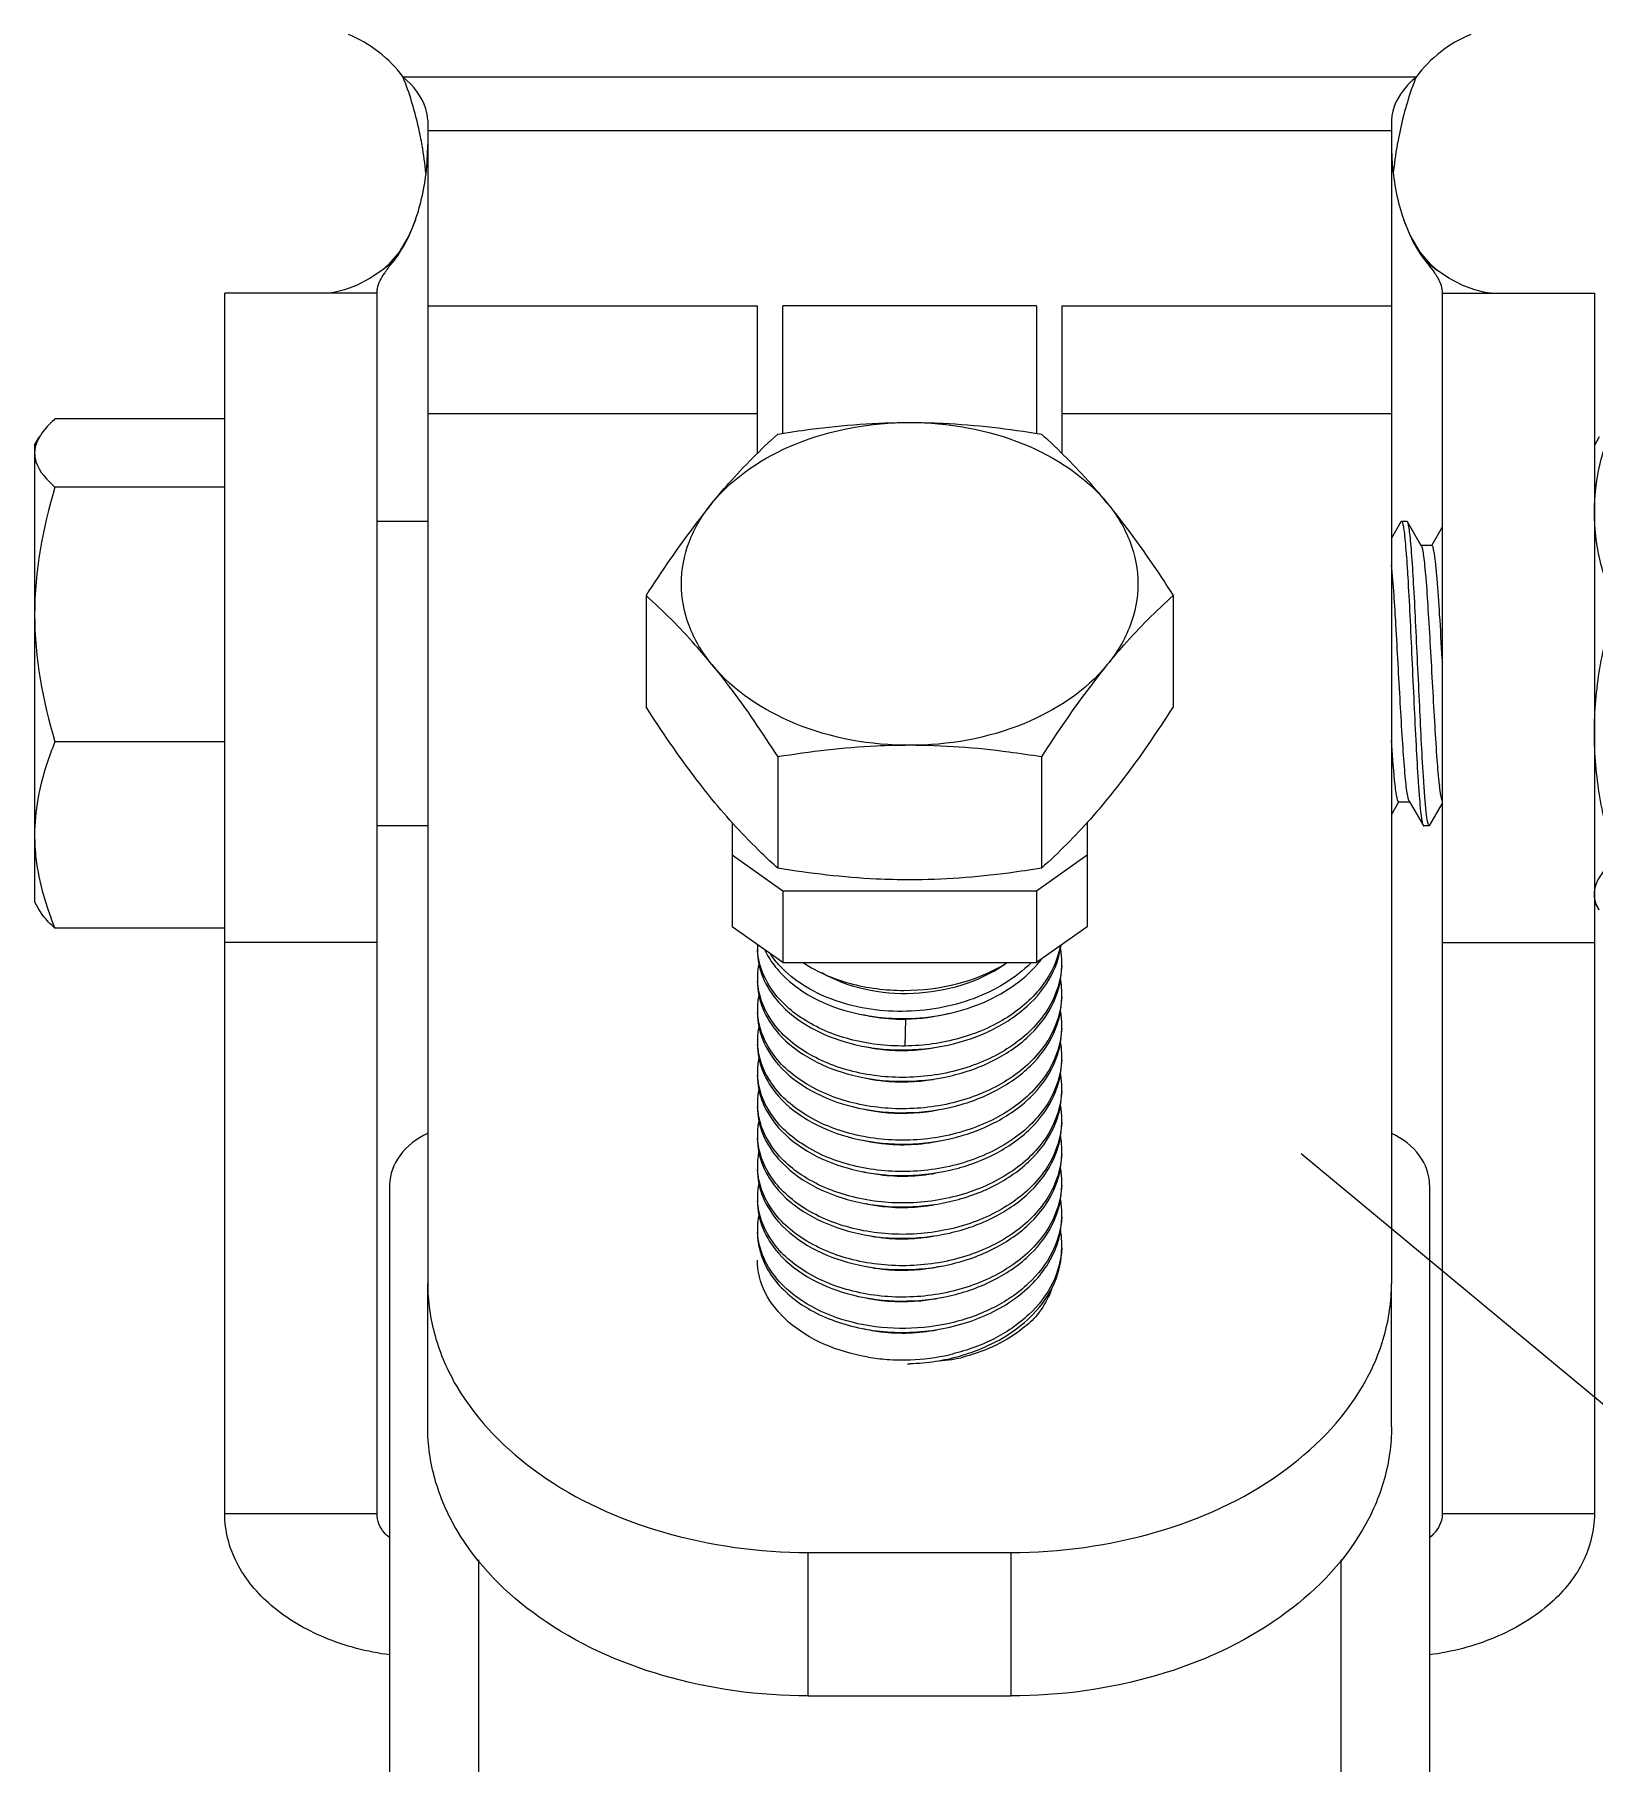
# Model space of a CAD drawing. Extents: x 1247970 to 1725648, y 860327 to 1277876.
# Drawn here: x 1334902.6 to 1335215.7, y 1196159.6 to 1196506.5 of the extents above; entities that cross this region are included whole.
import ezdxf

# ---------------------------------------------------------------- set-up
doc = ezdxf.new("R2010")
doc.units = 0
doc.header["$LTSCALE"] = 1000
doc.header["$MEASUREMENT"] = 0
doc.layers.get('0').update_dxf_attribs({"color": 254})
doc.layers.add('PUB_DIM', color=254, linetype='Continuous')
doc.layers.add('TK', color=4, linetype='Continuous')
doc.styles.get("Standard").update_dxf_attribs({"font": 'gbenor.shx', "bigfont": 'gbcbig.shx'})
doc.dimstyles.get("Standard").update_dxf_attribs({"dimtxt": 0.18, "dimasz": 0.18, "dimexe": 0.18, "dimexo": 0.0625, "dimgap": 0.09, "dimtad": 0, "dimtih": 1, "dimtoh": 1, "dimdec": 4, "dimzin": 0, "dimdsep": 46, "dimtxsty": 'Standard', "dimcen": 0.09, "dimadec": 0, "dimazin": 0, "dimtfac": 1, "dimtdec": 4, "dimtofl": 0, "dimtmove": 0, "dimatfit": 3, "dimfxl": 0, "dimtolj": 1, "dimtzin": 0, "dimarcsym": 0})

# ---------------------------------------------------------------- blocks, each defined once
blk = doc.blocks.new('A$C63786A89')
at = {"linetype": 'Continuous'}
for p, q in [((2162.88, 3854.26), (1959.59, 3854.26)), ((1964.52, 3845.61), (1964.52, 3612.19)), ((2157.95, 3845.61), (2157.95, 3612.19)), ((2157.95, 3843.46), (1964.52, 3843.46)), ((1957.58, 3817.22), (1955.29, 3815.47)), ((2164.88, 3817.22), (2167.18, 3815.47)), ((1923.79, 3565.91), (1923.79, 3810.93)), ((1954.34, 3810.93), (1923.79, 3810.93)), ((1954.34, 3565.91), (1954.34, 3810.93)), ((2168.13, 3810.93), (2168.13, 3565.91)), ((2168.13, 3810.93), (2198.67, 3810.93)), ((2198.67, 3810.93), (2198.67, 3565.91)), ((1964.52, 3808.38), (2030.69, 3808.38)), ((2030.69, 3778.77), (2030.69, 3808.39)), ((2035.78, 3782.78), (2035.78, 3808.37)), ((2086.68, 3808.37), (2035.78, 3808.37)), ((2086.68, 3808.37), (2086.68, 3782.77)), ((2091.77, 3808.38), (2091.77, 3778.77)), ((2091.77, 3808.38), (2157.95, 3808.38)), ((1923.79, 3785.67), (1889.71, 3785.67)), ((1964.52, 3786.76), (2030.69, 3786.76)), ((2091.77, 3786.76), (2157.95, 3786.76)), ((1885.62, 3780.38), (1886.57, 3782.04)), ((2199.65, 3782.06), (2198.67, 3780.37)), ((1885.62, 3780.38), (1885.62, 3688.76)), ((1923.79, 3771.98), (1889.71, 3771.98)), ((1964.52, 3765.11), (1954.34, 3765.11)), ((2159.84, 3765.01), (2157.95, 3761.76)), ((2159.84, 3765.01), (2159.95, 3765.11)), ((2161.06, 3765.11), (2159.95, 3765.11)), ((2161.18, 3765.01), (2161.06, 3765.11)), ((2163.99, 3760.16), (2161.18, 3765.01)), ((2168.13, 3763.95), (2166.02, 3760.31)), ((2166.07, 3760.28), (2163.92, 3760.28)), ((2008.33, 3750.23), (2008.33, 3727.91)), ((2114.13, 3750.23), (2114.13, 3727.91)), ((1923.79, 3720.88), (1889.71, 3720.88)), ((2034.78, 3717.84), (2034.78, 3695.51)), ((2087.68, 3717.84), (2087.68, 3695.51)), ((2161.48, 3708.98), (2164.29, 3704.13)), ((2157.95, 3706.24), (2159.45, 3708.84)), ((2159.4, 3708.86), (2161.55, 3708.86)), ((2165.63, 3704.13), (2168.13, 3708.44)), ((1964.52, 3704.03), (1954.34, 3704.03)), ((2025.6, 3704.68), (2025.6, 3683.77)), ((2096.87, 3704.68), (2096.87, 3683.77)), ((2165.52, 3704.03), (2164.41, 3704.03)), ((2165.63, 3704.13), (2165.52, 3704.03)), ((2025.6, 3698.17), (2035.78, 3690.97)), ((2086.68, 3690.97), (2096.87, 3698.17)), ((1885.62, 3688.76), (1886.57, 3687.1)), ((2035.78, 3690.97), (2035.78, 3676.58)), ((2035.78, 3690.97), (2086.68, 3690.97)), ((2086.68, 3690.97), (2086.68, 3676.58)), ((2199.65, 3687.08), (2198.67, 3688.77)), ((1923.79, 3683.47), (1889.71, 3683.47)), ((2035.78, 3676.58), (2025.6, 3683.77)), ((2096.87, 3683.77), (2086.68, 3676.58)), ((1954.34, 3680.58), (1923.79, 3680.58)), ((2168.13, 3680.58), (2198.67, 3680.58)), ((2035.78, 3676.58), (2086.68, 3676.58)), ((2060.33, 3659.83), (2060.47, 3665.22)), ((2060.47, 3665.22), (2060.47, 3665.34)), ((1956.88, 3631.99), (1956.88, 2031.99)), ((2165.58, 3631.99), (2165.58, 2031.99)), ((1964.52, 3583.4), (1964.52, 3612.19)), ((2157.95, 3583.4), (2157.95, 3612.19)), ((2085.97, 3605.95), (2086.01, 3606)), ((1954.34, 3565.91), (1923.79, 3565.91)), ((2198.67, 3565.91), (2168.13, 3565.91)), ((1974.7, 3556.74), (1974.7, 2209.05)), ((2040.87, 3529.4), (2040.87, 3558.2)), ((2040.87, 3558.2), (2081.59, 3558.2)), ((2081.59, 3529.4), (2081.59, 3558.2)), ((2147.77, 3556.74), (2147.77, 2209.05)), ((2040.87, 3529.4), (2081.59, 3529.4))]:
    blk.add_line(p, q, dxfattribs=at)
for points in [[(1962.07, 3825.66), (1960.77, 3822.52), (1958.77, 3819.15), (1956.69, 3816.7), (1955.29, 3815.48)], [(2167.17, 3815.48), (2165.75, 3816.73), (2163.68, 3819.17), (2161.69, 3822.53), (2160.39, 3825.66)], [(1955.29, 3815.47), (1952.99, 3813.91), (1950.2, 3812.46), (1947.79, 3811.55), (1945.97, 3811.1), (1944.89, 3810.94), (1944.62, 3810.93)], [(2177.85, 3810.93), (2177.58, 3810.94), (2176.5, 3811.1), (2174.68, 3811.55), (2172.27, 3812.46), (2169.48, 3813.91), (2167.18, 3815.47)]]:
    blk.add_lwpolyline(points, dxfattribs=at)
for centre, radius, start, end in [((1939.06, 3839.21), 25.45, 36.2515, 67.9757), ((2183.4, 3839.21), 25.45, 112.0243, 143.7485), ((1886.86, 3827.15), 77.71, 9.9557, 10.2701), ((2235.61, 3827.15), 77.71, 169.7299, 170.0443), ((1887.71, 3827.27), 76.85, 5.7566, 9.9721), ((2234.75, 3827.27), 76.84, 170.0279, 174.2491), ((1971, 3804.73), 18.26, 145.8113, 146.2117), ((2151.47, 3804.73), 18.26, 33.7883, 34.1887), ((2228.78, 3719.05), 61.58, 186.3745, 186.6142), ((2044.52, 3679.87), 13.83, 178.8477, 179.9998), ((2044.56, 3679.87), 13.87, 180.0022, 183.2058), ((2074.9, 3676.71), 16.87, 0.029, 9.4615), ((2044.76, 3673.56), 14.07, 168.6704, 179.952), ((2069.55, 3691.27), 22.95, 319.3761, 322.4805), ((2075.09, 3676.72), 16.69, 357.3322, 359.9985), ((2044.56, 3673.57), 13.87, 180.0022, 183.2052), ((2074.91, 3670.42), 16.87, 0.0287, 9.4225), ((2044.76, 3667.26), 14.07, 168.6111, 179.9514), ((2075.08, 3670.42), 16.69, 357.3319, 359.9985), ((2044.56, 3667.27), 13.87, 180.0023, 183.2047), ((2059.82, 3701.4), 36.19, 270.8014, 271.0371), ((2059.82, 3708.4), 43.06, 270.6833, 270.8601), ((2074.9, 3664.12), 16.87, 0.0292, 9.5017), ((2075.09, 3664.13), 16.69, 357.3323, 359.9985), ((2044.76, 3660.96), 14.07, 168.6302, 179.9515), ((2044.56, 3660.98), 13.87, 180.0023, 183.2045), ((2074.9, 3657.82), 16.88, 0.0305, 9.6646), ((2044.76, 3654.66), 14.07, 168.6534, 179.9518), ((2075.09, 3657.83), 16.69, 357.332, 359.9985), ((2044.56, 3654.68), 13.87, 180.0023, 183.2051), ((2074.9, 3651.52), 16.87, 0.0289, 9.445), ((2044.76, 3648.37), 14.07, 168.5981, 179.9512), ((2075.08, 3651.53), 16.69, 357.3322, 359.9985), ((2044.56, 3648.38), 13.87, 180.0023, 183.2046), ((2059.94, 3681.88), 35.55, 279.744, 281.2123), ((2074.9, 3645.22), 16.87, 0.0292, 9.4857), ((2044.76, 3642.07), 14.07, 168.6164, 179.9515), ((2075.09, 3645.23), 16.69, 357.3323, 359.9985), ((2044.56, 3642.08), 13.87, 180.0023, 183.2046), ((2074.91, 3638.92), 16.87, 0.0288, 9.4407), ((2044.78, 3635.77), 14.09, 167.8507, 179.9477), ((2075.09, 3638.93), 16.69, 357.332, 359.9985), ((2044.56, 3635.78), 13.87, 180.0023, 183.205), ((2074.9, 3632.62), 16.87, 0.0292, 9.5222), ((2075.09, 3632.63), 16.69, 357.3323, 359.9985), ((2044.76, 3629.47), 14.07, 168.5825, 179.9511), ((2044.56, 3629.48), 13.87, 180.0023, 183.2045), ((2044.76, 3623.17), 14.07, 168.6612, 179.9519), ((2074.9, 3626.32), 16.87, 0.0291, 9.4753), ((2075.09, 3626.33), 16.69, 357.3323, 359.9985), ((2044.56, 3623.18), 13.87, 180.0022, 183.205), ((2074.91, 3620.02), 16.87, 0.0287, 9.4249), ((2075.08, 3620.03), 16.69, 357.3319, 359.9985), ((2059.95, 3650.3), 35.46, 279.6805, 282.1157), ((2059.94, 3644.06), 35.53, 279.9932, 280.9869), ((2059.71, 3638.43), 41.59, 260.5973, 265.8743), ((2059.82, 3639.83), 43, 265.8694, 271.8937), ((2059.82, 3639.14), 43.09, 271.2819, 271.9468), ((2059.82, 3639.99), 43.15, 271.8866, 272.0013), ((2059.82, 3639.15), 43.09, 271.9386, 278.8281), ((2059.85, 3639.57), 42.73, 271.9721, 282.7007), ((2063.39, 3638.11), 41.65, 274.186, 281.3834), ((2060.09, 3637.53), 41.46, 278.8131, 285.6696), ((2060.45, 3636.14), 40.02, 285.7051, 285.9956)]:
    blk.add_arc(centre, radius, start, end, dxfattribs=at)
for points, knots in [([(1963.32, 3841), (1963.11, 3842.15), (1962.19, 3846.65), (1960.86, 3851.08), (1959.59, 3854.26)], [0, 0, 0, 0, 0.255037, 1, 1, 1, 1]), ([(1964.52, 3845.61), (1964.52, 3846.39), (1963.9, 3849.77), (1961.59, 3852.59), (1959.59, 3854.26)], [0, 0, 0, 0, 0.231026, 1, 1, 1, 1]), ([(2162.88, 3854.26), (2162.19, 3853.69), (2159.78, 3851.38), (2157.95, 3848.08), (2157.95, 3845.61)], [0, 0, 0, 0, 0.266, 1, 1, 1, 1]), ([(2162.88, 3854.26), (2162.46, 3853.22), (2160.88, 3848.91), (2159.77, 3844.42), (2159.15, 3841)], [0, 0, 0, 0, 0.242689, 1, 1, 1, 1]), ([(1962.07, 3825.66), (1962.48, 3826.81), (1963.93, 3831.71), (1964.52, 3836.86), (1964.52, 3840.74)], [0, 0, 0, 0, 0.239548, 1, 1, 1, 1]), ([(2157.95, 3840.74), (2157.95, 3839.43), (2158.15, 3834.32), (2159.14, 3829.24), (2160.39, 3825.66)], [0, 0, 0, 0, 0.257456, 1, 1, 1, 1]), ([(1957.58, 3817.22), (1958.01, 3817.74), (1959.88, 3820.33), (1961.24, 3823.28), (1962.07, 3825.66)], [0, 0, 0, 0, 0.210146, 1, 1, 1, 1]), ([(2160.39, 3825.66), (2160.7, 3824.8), (2161.86, 3821.82), (2163.44, 3818.99), (2164.88, 3817.22)], [0, 0, 0, 0, 0.285604, 1, 1, 1, 1]), ([(1955.9, 3814.99), (1956.02, 3815.17), (1956.55, 3815.93), (1957.13, 3816.66), (1957.58, 3817.22)], [0, 0, 0, 0, 0.231104, 1, 1, 1, 1]), ([(2164.88, 3817.22), (2165.04, 3817.02), (2165.62, 3816.3), (2166.19, 3815.55), (2166.57, 3814.99)], [0, 0, 0, 0, 0.26918, 1, 1, 1, 1]), ([(1954.34, 3810.93), (1954.34, 3811.24), (1954.49, 3812.67), (1955.21, 3813.97), (1955.83, 3814.89)], [0, 0, 0, 0, 0.222245, 1, 1, 1, 1]), ([(2166.64, 3814.89), (2166.87, 3814.54), (2167.62, 3813.35), (2168.13, 3811.94), (2168.13, 3810.93)], [0, 0, 0, 0, 0.289589, 1, 1, 1, 1]), ([(1889.71, 3785.67), (1889.38, 3785.37), (1888.21, 3784.27), (1887.14, 3783.02), (1886.55, 3782)], [0, 0, 0, 0, 0.272162, 1, 1, 1, 1]), ([(2198.67, 3766.96), (2198.67, 3770.13), (2199.47, 3776.56), (2201.54, 3782.66), (2202.76, 3785.66)], [0, 0, 0, 0, 0.494687, 1, 1, 1, 1]), ([(1886.55, 3782), (1886.4, 3781.75), (1885.89, 3780.76), (1885.62, 3779.64), (1885.62, 3778.82)], [0, 0, 0, 0, 0.266235, 1, 1, 1, 1]), ([(2021.56, 3768.77), (2025.89, 3774.07), (2038.72, 3782.43), (2053.46, 3784.96), (2061.23, 3784.96)], [0, 0, 0, 0, 0.468341, 1, 1, 1, 1]), ([(2021.56, 3768.77), (2022.64, 3770.1), (2026.78, 3774.97), (2031.3, 3779.51), (2034.78, 3782.63)], [0, 0, 0, 0, 0.268858, 1, 1, 1, 1]), ([(2034.78, 3782.63), (2036.96, 3782.98), (2045.71, 3784.3), (2054.58, 3784.96), (2061.23, 3784.96)], [0, 0, 0, 0, 0.248681, 1, 1, 1, 1]), ([(2061.23, 3784.96), (2063.46, 3784.96), (2072.32, 3784.75), (2081.14, 3783.7), (2087.68, 3782.63)], [0, 0, 0, 0, 0.251248, 1, 1, 1, 1]), ([(2061.23, 3784.96), (2069, 3784.96), (2083.75, 3782.43), (2096.58, 3774.07), (2100.91, 3768.77)], [0, 0, 0, 0, 0.531659, 1, 1, 1, 1]), ([(2100.91, 3768.77), (2099.82, 3770.1), (2095.69, 3774.97), (2091.16, 3779.51), (2087.68, 3782.63)], [0, 0, 0, 0, 0.268858, 1, 1, 1, 1]), ([(1885.62, 3778.82), (1885.62, 3778.24), (1886.1, 3775.51), (1888.13, 3773.4), (1889.71, 3771.98)], [0, 0, 0, 0, 0.216229, 1, 1, 1, 1]), ([(2021.56, 3768.77), (2020.42, 3767.37), (2015.73, 3761.39), (2011.47, 3755.1), (2008.33, 3750.23)], [0, 0, 0, 0, 0.237123, 1, 1, 1, 1]), ([(2021.56, 3736.37), (2019.65, 3738.71), (2016.55, 3743.83), (2014.87, 3752.57), (2016.55, 3761.31), (2019.65, 3766.43), (2021.56, 3768.77)], [0, 0, 0, 0, 0.257487, 0.5, 0.742513, 1, 1, 1, 1]), ([(2100.91, 3768.77), (2102.05, 3767.37), (2106.73, 3761.39), (2111, 3755.1), (2114.13, 3750.23)], [0, 0, 0, 0, 0.237123, 1, 1, 1, 1]), ([(2100.91, 3768.77), (2102.82, 3766.43), (2105.91, 3761.31), (2107.6, 3752.57), (2105.91, 3743.83), (2102.82, 3738.71), (2100.91, 3736.37)], [0, 0, 0, 0, 0.257487, 0.5, 0.742513, 1, 1, 1, 1]), ([(2159.95, 3765.11), (2160.08, 3765.11), (2160.23, 3764.49), (2160.41, 3763.65), (2160.61, 3761.96), (2160.81, 3759.79), (2161.01, 3757.04), (2161.3, 3752.47), (2161.65, 3745.92), (2162.04, 3737.48), (2162.44, 3728.78), (2162.84, 3720.59), (2163.13, 3715.37), (2163.29, 3712.97)], [0, 0, 0, 0, 0.007475, 0.026715, 0.057884, 0.100408, 0.153404, 0.215742, 0.362918, 0.529309, 0.70062, 0.862141, 1, 1, 1, 1]), ([(2164.41, 3712.97), (2164.08, 3717.98), (2163.7, 3725.88), (2163.2, 3736.59), (2162.81, 3744.84), (2162.43, 3752.25), (2162.1, 3757.64), (2161.81, 3761.09), (2161.62, 3762.92), (2161.42, 3764.16), (2161.29, 3764.82), (2161.18, 3765.01)], [0, 0, 0, 0, 0.288661, 0.454369, 0.616887, 0.763171, 0.881506, 0.927138, 0.962483, 0.986874, 1, 1, 1, 1]), ([(2202.76, 3748.26), (2201.54, 3751.26), (2199.47, 3757.36), (2198.67, 3763.79), (2198.67, 3766.96)], [0, 0, 0, 0, 0.505313, 1, 1, 1, 1]), ([(2167.58, 3712.21), (2167.39, 3713.89), (2167.07, 3717.84), (2166.65, 3724.39), (2166.23, 3731.94), (2165.8, 3739.76), (2165.37, 3747.07), (2165.01, 3752.5), (2164.69, 3756.04), (2164.48, 3757.94), (2164.26, 3759.25), (2164.12, 3759.95), (2163.99, 3760.16)], [0, 0, 0, 0, 0.105473, 0.246514, 0.409231, 0.577538, 0.73479, 0.865458, 0.916662, 0.9567, 0.984639, 1, 1, 1, 1]), ([(2168.13, 3737.54), (2167.97, 3740.51), (2167.72, 3744.78), (2167.37, 3750.19), (2167.12, 3753.56), (2166.87, 3756.31), (2166.64, 3758.33), (2166.42, 3759.57), (2166.25, 3760.11), (2166.12, 3760.28), (2166.07, 3760.28)], [0, 0, 0, 0, 0.388713, 0.560606, 0.709818, 0.83148, 0.921685, 0.977737, 0.99271, 1, 1, 1, 1]), ([(2161.48, 3708.98), (2161.36, 3709.19), (2161.21, 3709.87), (2161, 3711.14), (2160.79, 3712.99), (2160.48, 3716.44), (2160.12, 3721.73), (2159.7, 3728.87), (2159.28, 3736.56), (2158.75, 3745.8), (2158.37, 3752.39), (2157.95, 3756.39)], [0, 0, 0, 0, 0.015181, 0.042677, 0.082042, 0.132389, 0.261045, 0.416419, 0.583657, 0.746751, 1, 1, 1, 1]), ([(2021.56, 3736.37), (2020.47, 3737.7), (2016.34, 3742.58), (2011.81, 3747.12), (2008.33, 3750.23)], [0, 0, 0, 0, 0.268858, 1, 1, 1, 1]), ([(2100.91, 3736.37), (2101.99, 3737.7), (2106.13, 3742.58), (2110.65, 3747.12), (2114.13, 3750.23)], [0, 0, 0, 0, 0.268858, 1, 1, 1, 1]), ([(2198.67, 3722.72), (2198.67, 3727.03), (2199.45, 3735.69), (2201.52, 3744.11), (2202.76, 3748.26)], [0, 0, 0, 0, 0.499512, 1, 1, 1, 1]), ([(2021.56, 3736.37), (2022.7, 3734.98), (2027.38, 3729), (2031.65, 3722.71), (2034.78, 3717.84)], [0, 0, 0, 0, 0.237123, 1, 1, 1, 1]), ([(2061.23, 3720.17), (2053.46, 3720.17), (2038.72, 3722.7), (2025.89, 3731.07), (2021.56, 3736.37)], [0, 0, 0, 0, 0.531659, 1, 1, 1, 1]), ([(2100.91, 3736.37), (2096.58, 3731.07), (2083.75, 3722.7), (2069, 3720.17), (2061.23, 3720.17)], [0, 0, 0, 0, 0.468341, 1, 1, 1, 1]), ([(2100.91, 3736.37), (2099.77, 3734.98), (2095.08, 3729), (2090.82, 3722.71), (2087.68, 3717.84)], [0, 0, 0, 0, 0.237123, 1, 1, 1, 1]), ([(2021.56, 3709.37), (2020.42, 3710.77), (2015.73, 3716.75), (2011.47, 3723.04), (2008.33, 3727.91)], [0, 0, 0, 0, 0.237123, 1, 1, 1, 1]), ([(2114.13, 3727.91), (2113.06, 3726.24), (2108.9, 3719.89), (2104.45, 3713.72), (2100.91, 3709.37)], [0, 0, 0, 0, 0.261287, 1, 1, 1, 1]), ([(1889.71, 3720.88), (1889.09, 3719.37), (1886.85, 3713.38), (1885.62, 3706.95), (1885.62, 3702.18)], [0, 0, 0, 0, 0.254844, 1, 1, 1, 1]), ([(2061.23, 3720.17), (2059.01, 3720.17), (2050.15, 3719.96), (2041.33, 3718.91), (2034.78, 3717.84)], [0, 0, 0, 0, 0.251248, 1, 1, 1, 1]), ([(2087.68, 3717.84), (2085.51, 3718.19), (2076.75, 3719.51), (2067.89, 3720.17), (2061.23, 3720.17)], [0, 0, 0, 0, 0.248681, 1, 1, 1, 1]), ([(2158.78, 3711.32), (2158.7, 3711.94), (2158.34, 3715.23), (2158.12, 3718.54), (2157.95, 3721.23)], [0, 0, 0, 0, 0.186687, 1, 1, 1, 1]), ([(2202.76, 3697.17), (2201.52, 3701.32), (2199.45, 3709.74), (2198.67, 3718.4), (2198.67, 3722.72)], [0, 0, 0, 0, 0.500488, 1, 1, 1, 1]), ([(2163.29, 3712.97), (2163.37, 3711.82), (2163.52, 3709.78), (2163.74, 3707.12), (2163.99, 3705.34), (2164.14, 3704.4), (2164.29, 3704.13)], [0, 0, 0, 0, 0.388122, 0.68952, 0.895147, 1, 1, 1, 1]), ([(2165.52, 3704.03), (2165.45, 3704.03), (2165.32, 3704.28), (2165.22, 3704.69), (2165.08, 3705.44), (2164.88, 3706.95), (2164.64, 3709.5), (2164.49, 3711.71), (2164.41, 3712.97)], [0, 0, 0, 0, 0.022341, 0.073201, 0.154978, 0.267351, 0.580068, 1, 1, 1, 1]), ([(2034.78, 3695.51), (2033.68, 3696.51), (2028.99, 3700.85), (2024.66, 3705.58), (2021.56, 3709.37)], [0, 0, 0, 0, 0.2325, 1, 1, 1, 1]), ([(2100.91, 3709.37), (2099.82, 3708.04), (2095.69, 3703.17), (2091.16, 3698.63), (2087.68, 3695.51)], [0, 0, 0, 0, 0.268858, 1, 1, 1, 1]), ([(2159.4, 3708.86), (2159.33, 3708.86), (2159.18, 3709.12), (2159.07, 3709.57), (2158.91, 3710.36), (2158.82, 3710.97), (2158.78, 3711.32)], [0, 0, 0, 0, 0.085753, 0.276568, 0.581881, 1, 1, 1, 1]), ([(2168.13, 3709.07), (2167.99, 3709.4), (2167.82, 3710.37), (2167.68, 3711.34), (2167.61, 3711.96)], [0, 0, 0, 0, 0.361489, 1, 1, 1, 1]), ([(1885.62, 3702.18), (1885.62, 3700.59), (1886, 3694.18), (1887.88, 3687.94), (1889.71, 3683.47)], [0, 0, 0, 0, 0.247141, 1, 1, 1, 1]), ([(2164.29, 3704.13), (2164.31, 3704.1), (2164.33, 3704.06), (2164.38, 3704.03), (2164.41, 3704.03)], [0, 0, 0, 0, 0.600622, 1, 1, 1, 1]), ([(2061.23, 3693.18), (2059.01, 3693.18), (2050.15, 3693.39), (2041.33, 3694.44), (2034.78, 3695.51)], [0, 0, 0, 0, 0.251248, 1, 1, 1, 1]), ([(2087.68, 3695.51), (2085.51, 3695.16), (2076.75, 3693.84), (2067.89, 3693.18), (2061.23, 3693.18)], [0, 0, 0, 0, 0.248681, 1, 1, 1, 1]), ([(2198.67, 3690.33), (2198.67, 3690.91), (2198.95, 3692.49), (2200.38, 3694.87), (2201.9, 3696.4), (2202.76, 3697.17)], [0, 0, 0, 0, 0.214846, 0.574291, 1, 1, 1, 1]), ([(2199.61, 3687.14), (2199.46, 3687.4), (2198.95, 3688.39), (2198.67, 3689.51), (2198.67, 3690.33)], [0, 0, 0, 0, 0.266275, 1, 1, 1, 1]), ([(1889.71, 3683.47), (1889.38, 3683.77), (1888.21, 3684.87), (1887.14, 3686.12), (1886.55, 3687.14)], [0, 0, 0, 0, 0.272162, 1, 1, 1, 1]), ([(2030.69, 3679.09), (2030.69, 3677.24), (2031.49, 3673.39), (2033.62, 3670.12), (2034.93, 3668.64)], [0, 0, 0, 0, 0.482388, 1, 1, 1, 1]), ([(2060.33, 3659.83), (2056.59, 3659.79), (2049.35, 3660.63), (2039.81, 3664.61), (2032.91, 3670.88), (2030.86, 3676.46), (2030.71, 3679.1)], [0, 0, 0, 0, 0.291821, 0.560232, 0.794326, 1, 1, 1, 1]), ([(2032.16, 3679.07), (2032.34, 3678.71), (2033.11, 3677.24), (2034.1, 3675.89), (2034.93, 3674.95)], [0, 0, 0, 0, 0.243018, 1, 1, 1, 1]), ([(2034.93, 3668.64), (2038.53, 3664.56), (2046.7, 3660.38), (2058.32, 3658.73), (2067.78, 3659.43), (2076.64, 3662.13), (2084.11, 3666.66), (2089.49, 3672.69), (2091.3, 3677.58), (2091.62, 3679.98)], [0, 0, 0, 0, 0.238806, 0.375378, 0.515068, 0.651187, 0.778286, 0.893865, 1, 1, 1, 1]), ([(2091.48, 3679.9), (2090.94, 3677.09), (2088.25, 3671.41), (2080.91, 3665.01), (2071.24, 3660.88), (2064.02, 3659.87), (2060.33, 3659.83)], [0, 0, 0, 0, 0.215857, 0.456017, 0.721227, 1, 1, 1, 1]), ([(2091.76, 3675.95), (2091.62, 3673.01), (2089.59, 3666.84), (2082.5, 3659.68), (2072.65, 3654.94), (2061.33, 3653.04), (2050.02, 3654.14), (2040.17, 3658.07), (2033, 3664.39), (2030.86, 3670.11), (2030.71, 3672.8)], [0, 0, 0, 0, 0.109411, 0.23076, 0.366314, 0.510391, 0.653213, 0.784895, 0.899597, 1, 1, 1, 1]), ([(2034.93, 3662.34), (2038.69, 3658.09), (2047.31, 3653.83), (2059.46, 3652.38), (2069.26, 3653.4), (2078.26, 3656.56), (2085.62, 3661.64), (2090.57, 3668.27), (2091.77, 3673.46), (2091.77, 3675.94)], [0, 0, 0, 0, 0.241302, 0.379446, 0.520006, 0.655788, 0.781304, 0.89482, 1, 1, 1, 1]), ([(2034.93, 3674.95), (2036.29, 3673.4), (2043.43, 3667.42), (2053.18, 3665.26), (2060.33, 3665.34)], [0, 0, 0, 0, 0.224306, 1, 1, 1, 1]), ([(2085.6, 3676.53), (2082.43, 3673.35), (2074.04, 3668.41), (2059.85, 3665.99), (2045.97, 3668.14), (2037.97, 3672.89), (2035.16, 3675.94)], [0, 0, 0, 0, 0.245715, 0.512956, 0.773315, 1, 1, 1, 1]), ([(2039.91, 3676.52), (2042.74, 3674.67), (2049.36, 3671.88), (2063.51, 3670.07), (2074.75, 3672.78), (2080.83, 3676.57)], [0, 0, 0, 0, 0.237857, 0.495496, 1, 1, 1, 1]), ([(2043.62, 3674.56), (2046.26, 3673.02), (2052.34, 3670.8), (2065.09, 3669.74), (2075.04, 3672.59), (2080.31, 3676.22)], [0, 0, 0, 0, 0.239537, 0.497847, 1, 1, 1, 1]), ([(2060.46, 3665.35), (2065.6, 3665.42), (2075.42, 3667.25), (2083.96, 3672.81), (2086.97, 3676.33)], [0, 0, 0, 0, 0.525716, 1, 1, 1, 1]), ([(2030.69, 3672.79), (2030.69, 3670.94), (2031.49, 3667.09), (2033.62, 3663.83), (2034.93, 3662.34)], [0, 0, 0, 0, 0.482394, 1, 1, 1, 1]), ([(2091.76, 3669.65), (2091.62, 3666.71), (2089.59, 3660.54), (2082.5, 3653.38), (2072.65, 3648.64), (2061.33, 3646.75), (2050.02, 3647.84), (2040.17, 3651.77), (2033, 3658.09), (2030.86, 3663.81), (2030.71, 3666.5)], [0, 0, 0, 0, 0.109411, 0.23076, 0.366309, 0.510386, 0.653207, 0.784895, 0.899597, 1, 1, 1, 1]), ([(2034.94, 3656.04), (2038.69, 3651.78), (2047.32, 3647.52), (2059.46, 3646.08), (2069.26, 3647.1), (2078.26, 3650.27), (2085.62, 3655.34), (2090.57, 3661.97), (2091.77, 3667.17), (2091.77, 3669.64)], [0, 0, 0, 0, 0.241317, 0.379461, 0.520014, 0.655792, 0.781306, 0.894819, 1, 1, 1, 1]), ([(2030.69, 3666.49), (2030.69, 3664.64), (2031.49, 3660.79), (2033.63, 3657.52), (2034.94, 3656.04)], [0, 0, 0, 0, 0.48237, 1, 1, 1, 1]), ([(2051.63, 3666.18), (2052.33, 3666.01), (2055.19, 3665.41), (2058.12, 3665.19), (2060.32, 3665.22)], [0, 0, 0, 0, 0.245441, 1, 1, 1, 1]), ([(2091.76, 3663.35), (2091.62, 3660.42), (2089.59, 3654.25), (2082.5, 3647.08), (2072.65, 3642.34), (2061.33, 3640.45), (2050.02, 3641.54), (2040.17, 3645.47), (2033, 3651.79), (2030.86, 3657.51), (2030.71, 3660.2)], [0, 0, 0, 0, 0.109414, 0.230763, 0.366316, 0.510389, 0.653208, 0.784892, 0.899594, 1, 1, 1, 1]), ([(2034.93, 3649.75), (2038.69, 3645.49), (2047.31, 3641.23), (2059.46, 3639.78), (2069.26, 3640.8), (2078.26, 3643.97), (2085.62, 3649.04), (2090.57, 3655.67), (2091.77, 3660.87), (2091.77, 3663.34)], [0, 0, 0, 0, 0.24129, 0.379435, 0.519998, 0.655783, 0.781305, 0.89482, 1, 1, 1, 1]), ([(2030.69, 3660.19), (2030.69, 3658.35), (2031.49, 3654.49), (2033.62, 3651.23), (2034.93, 3649.75)], [0, 0, 0, 0, 0.482394, 1, 1, 1, 1]), ([(2091.76, 3657.05), (2091.62, 3654.12), (2089.59, 3647.95), (2082.5, 3640.78), (2072.65, 3636.04), (2061.33, 3634.15), (2050.02, 3635.24), (2040.17, 3639.17), (2033, 3645.5), (2030.86, 3651.21), (2030.71, 3653.9)], [0, 0, 0, 0, 0.109411, 0.230759, 0.366311, 0.510389, 0.653212, 0.784896, 0.899598, 1, 1, 1, 1]), ([(2034.94, 3643.44), (2038.69, 3639.19), (2047.31, 3634.93), (2059.46, 3633.48), (2069.26, 3634.5), (2078.26, 3637.67), (2085.62, 3642.74), (2090.57, 3649.37), (2091.77, 3654.57), (2091.77, 3657.04)], [0, 0, 0, 0, 0.241312, 0.379455, 0.520012, 0.655791, 0.781305, 0.89482, 1, 1, 1, 1]), ([(2052.59, 3659.66), (2053.67, 3659.43), (2058.09, 3658.73), (2062.65, 3658.87), (2065.97, 3659.44)], [0, 0, 0, 0, 0.24614, 1, 1, 1, 1]), ([(2030.69, 3653.89), (2030.69, 3652.05), (2031.49, 3648.19), (2033.63, 3644.93), (2034.94, 3643.44)], [0, 0, 0, 0, 0.482382, 1, 1, 1, 1]), ([(2091.76, 3650.75), (2091.62, 3647.82), (2089.59, 3641.65), (2082.5, 3634.48), (2072.65, 3629.74), (2061.33, 3627.85), (2050.02, 3628.95), (2040.17, 3632.87), (2033, 3639.2), (2030.86, 3644.91), (2030.71, 3647.6)], [0, 0, 0, 0, 0.109413, 0.230762, 0.36631, 0.510386, 0.653205, 0.784893, 0.899595, 1, 1, 1, 1]), ([(2034.94, 3637.14), (2038.69, 3632.89), (2047.32, 3628.63), (2059.46, 3627.18), (2069.26, 3628.2), (2078.26, 3631.37), (2085.62, 3636.44), (2090.57, 3643.07), (2091.77, 3648.27), (2091.77, 3650.74)], [0, 0, 0, 0, 0.241314, 0.379459, 0.520012, 0.655791, 0.781307, 0.89482, 1, 1, 1, 1]), ([(2052.54, 3653.37), (2053.62, 3653.14), (2058.06, 3652.43), (2062.63, 3652.57), (2065.97, 3653.14)], [0, 0, 0, 0, 0.246098, 1, 1, 1, 1]), ([(2030.69, 3647.59), (2030.69, 3645.75), (2031.49, 3641.89), (2033.63, 3638.62), (2034.94, 3637.14)], [0, 0, 0, 0, 0.482371, 1, 1, 1, 1]), ([(2052.27, 3647.13), (2053.37, 3646.89), (2057.89, 3646.13), (2062.55, 3646.26), (2065.95, 3646.84)], [0, 0, 0, 0, 0.245865, 1, 1, 1, 1]), ([(2091.76, 3644.45), (2091.62, 3641.52), (2089.59, 3635.35), (2082.5, 3628.18), (2072.65, 3623.44), (2061.33, 3621.55), (2050.02, 3622.65), (2040.17, 3626.57), (2033, 3632.9), (2030.86, 3638.61), (2030.71, 3641.3)], [0, 0, 0, 0, 0.109413, 0.230763, 0.366317, 0.51039, 0.65321, 0.784893, 0.899595, 1, 1, 1, 1]), ([(2034.93, 3630.85), (2038.69, 3626.59), (2047.31, 3622.33), (2059.46, 3620.88), (2069.26, 3621.9), (2078.26, 3625.07), (2085.62, 3630.14), (2090.57, 3636.77), (2091.77, 3641.97), (2091.77, 3644.44)], [0, 0, 0, 0, 0.241291, 0.379436, 0.519999, 0.655783, 0.781305, 0.89482, 1, 1, 1, 1]), ([(1964.47, 3642.3), (1962.33, 3641.24), (1958.59, 3638.52), (1956.88, 3634.04), (1956.88, 3631.99)], [0, 0, 0, 0, 0.538137, 1, 1, 1, 1]), ([(2030.69, 3641.29), (2030.69, 3639.45), (2031.49, 3635.6), (2033.62, 3632.33), (2034.93, 3630.85)], [0, 0, 0, 0, 0.482397, 1, 1, 1, 1]), ([(2051.93, 3640.91), (2053.16, 3640.62), (2058.24, 3639.75), (2063.5, 3640), (2067.3, 3640.8)], [0, 0, 0, 0, 0.245825, 1, 1, 1, 1]), ([(2165.58, 3631.99), (2165.58, 3634.04), (2163.88, 3638.52), (2160.14, 3641.24), (2158, 3642.3)], [0, 0, 0, 0, 0.461863, 1, 1, 1, 1]), ([(2091.76, 3638.15), (2091.62, 3635.22), (2089.59, 3629.05), (2082.5, 3621.88), (2072.65, 3617.14), (2061.33, 3615.25), (2050.02, 3616.35), (2040.17, 3620.27), (2033, 3626.6), (2030.86, 3632.31), (2030.71, 3635)], [0, 0, 0, 0, 0.10941, 0.230759, 0.36631, 0.510388, 0.653211, 0.784896, 0.899598, 1, 1, 1, 1]), ([(2034.94, 3624.54), (2038.69, 3620.29), (2047.32, 3616.03), (2059.46, 3614.59), (2069.26, 3615.6), (2078.26, 3618.77), (2085.62, 3623.85), (2090.57, 3630.47), (2091.77, 3635.67), (2091.77, 3638.14)], [0, 0, 0, 0, 0.241321, 0.379464, 0.520018, 0.655795, 0.781306, 0.894819, 1, 1, 1, 1]), ([(2030.69, 3634.99), (2030.69, 3633.15), (2031.49, 3629.29), (2033.63, 3626.03), (2034.94, 3624.54)], [0, 0, 0, 0, 0.482371, 1, 1, 1, 1]), ([(2051.67, 3634.67), (2052.85, 3634.39), (2057.72, 3633.5), (2062.78, 3633.65), (2066.45, 3634.33)], [0, 0, 0, 0, 0.2454, 1, 1, 1, 1]), ([(2091.76, 3631.85), (2091.62, 3628.92), (2089.59, 3622.75), (2082.5, 3615.59), (2072.65, 3610.85), (2061.33, 3608.95), (2050.02, 3610.05), (2040.17, 3613.97), (2033, 3620.3), (2030.86, 3626.02), (2030.71, 3628.71)], [0, 0, 0, 0, 0.109414, 0.230762, 0.366312, 0.510386, 0.653204, 0.784891, 0.899595, 1, 1, 1, 1]), ([(2034.93, 3618.25), (2038.69, 3613.99), (2047.31, 3609.73), (2059.46, 3608.29), (2069.26, 3609.31), (2078.26, 3612.47), (2085.62, 3617.55), (2090.57, 3624.18), (2091.77, 3629.37), (2091.77, 3631.84)], [0, 0, 0, 0, 0.241301, 0.379446, 0.520004, 0.655787, 0.781306, 0.894819, 1, 1, 1, 1]), ([(2030.69, 3628.7), (2030.69, 3626.85), (2031.49, 3623), (2033.63, 3619.73), (2034.93, 3618.25)], [0, 0, 0, 0, 0.48238, 1, 1, 1, 1]), ([(2052.48, 3628.19), (2053.57, 3627.95), (2058.08, 3627.22), (2062.72, 3627.37), (2066.1, 3627.97)], [0, 0, 0, 0, 0.246065, 1, 1, 1, 1]), ([(2030.69, 3622.4), (2030.69, 3621.04), (2031.11, 3618.27), (2033.59, 3612.86), (2039.73, 3607.1), (2049.73, 3603.02), (2061.29, 3601.84), (2072.85, 3603.8), (2082.86, 3608.73), (2089.95, 3616.18), (2091.77, 3622.56), (2091.77, 3625.55)], [0, 0, 0, 0, 0.049449, 0.100956, 0.214949, 0.346477, 0.489675, 0.634208, 0.769827, 0.890789, 1, 1, 1, 1]), ([(2035.06, 3612.59), (2033.8, 3613.99), (2031.72, 3617.05), (2030.81, 3620.66), (2030.71, 3622.41)], [0, 0, 0, 0, 0.517722, 1, 1, 1, 1]), ([(2091.76, 3625.55), (2091.64, 3623.11), (2090.23, 3618.03), (2085.15, 3611.62), (2077.79, 3606.74), (2068.87, 3603.72), (2059.22, 3602.79), (2047.27, 3604.26), (2038.8, 3608.44), (2035.06, 3612.59)], [0, 0, 0, 0, 0.105385, 0.219488, 0.34542, 0.481197, 0.621395, 0.759049, 1, 1, 1, 1]), ([(2052.6, 3621.86), (2053.68, 3621.64), (2058.11, 3620.93), (2062.67, 3621.08), (2065.99, 3621.65)], [0, 0, 0, 0, 0.246155, 1, 1, 1, 1]), ([(2091.76, 3619.26), (2091.64, 3616.84), (2090.26, 3611.81), (2085.27, 3605.44), (2078.02, 3600.56), (2072.29, 3598.57), (2069.25, 3597.88)], [0, 0, 0, 0, 0.219273, 0.456424, 0.717944, 1, 1, 1, 1]), ([(2086.01, 3606), (2087.78, 3607.83), (2090.68, 3611.93), (2091.77, 3616.88), (2091.77, 3619.25)], [0, 0, 0, 0, 0.517736, 1, 1, 1, 1]), ([(2052.92, 3597.4), (2049.86, 3597.91), (2044.11, 3599.54), (2036.84, 3603.94), (2031.91, 3609.87), (2030.69, 3614.64), (2030.69, 3616.88)], [0, 0, 0, 0, 0.291651, 0.555731, 0.788679, 1, 1, 1, 1]), ([(2052.5, 3615.59), (2053.58, 3615.35), (2058.01, 3614.64), (2062.58, 3614.77), (2065.92, 3615.34)], [0, 0, 0, 0, 0.246058, 1, 1, 1, 1]), ([(1964.52, 3612.19), (1964.52, 3608.65), (1965.55, 3601.39), (1971.72, 3587.27), (1986.95, 3572.02), (2011.95, 3560.79), (2031.04, 3558.2), (2040.87, 3558.2)], [0, 0, 0, 0, 0.103597, 0.210948, 0.445697, 0.712571, 1, 1, 1, 1]), ([(2081.59, 3558.2), (2091.43, 3558.2), (2110.52, 3560.79), (2135.51, 3572.02), (2150.75, 3587.27), (2156.92, 3601.39), (2157.95, 3608.65), (2157.95, 3612.19)], [0, 0, 0, 0, 0.287429, 0.554303, 0.789052, 0.896403, 1, 1, 1, 1]), ([(2052.16, 3609.36), (2053.28, 3609.11), (2057.88, 3608.32), (2062.64, 3608.46), (2066.11, 3609.07)], [0, 0, 0, 0, 0.245788, 1, 1, 1, 1]), ([(2089.71, 3611.01), (2089.53, 3610.52), (2088.72, 3608.54), (2087.54, 3606.72), (2086.52, 3605.47)], [0, 0, 0, 0, 0.242775, 1, 1, 1, 1]), ([(2071.48, 3597.67), (2072.9, 3598.08), (2078.19, 3599.91), (2083.11, 3603), (2085.97, 3605.95)], [0, 0, 0, 0, 0.264817, 1, 1, 1, 1]), ([(2086.52, 3605.47), (2085.59, 3604.51), (2081.28, 3600.73), (2075.86, 3598.36), (2071.61, 3597.28)], [0, 0, 0, 0, 0.23319, 1, 1, 1, 1]), ([(2051.88, 3603.13), (2053.07, 3602.85), (2057.97, 3601.99), (2063.04, 3602.17), (2066.72, 3602.89)], [0, 0, 0, 0, 0.245648, 1, 1, 1, 1]), ([(2040.87, 3529.4), (2031.04, 3529.4), (2011.95, 3531.99), (1986.95, 3543.23), (1971.72, 3558.47), (1965.55, 3572.59), (1964.52, 3579.85), (1964.52, 3583.4)], [0, 0, 0, 0, 0.287429, 0.554303, 0.789052, 0.896403, 1, 1, 1, 1]), ([(2157.95, 3583.4), (2157.95, 3579.85), (2156.92, 3572.59), (2150.75, 3558.47), (2135.51, 3543.23), (2110.52, 3531.99), (2091.43, 3529.4), (2081.59, 3529.4)], [0, 0, 0, 0, 0.103597, 0.210948, 0.445697, 0.712571, 1, 1, 1, 1]), ([(1956.86, 3537.63), (1952.39, 3538.23), (1943.89, 3540.43), (1933.07, 3546.73), (1925.65, 3555.45), (1923.79, 3562.56), (1923.79, 3565.91)], [0, 0, 0, 0, 0.287892, 0.552013, 0.786654, 1, 1, 1, 1]), ([(1956.83, 3561.19), (1956.44, 3561.5), (1955.13, 3562.75), (1954.34, 3564.59), (1954.34, 3565.91)], [0, 0, 0, 0, 0.274002, 1, 1, 1, 1]), ([(2198.67, 3565.91), (2198.67, 3562.56), (2196.82, 3555.45), (2189.39, 3546.73), (2178.57, 3540.43), (2170.08, 3538.23), (2165.6, 3537.63)], [0, 0, 0, 0, 0.213346, 0.447987, 0.712108, 1, 1, 1, 1]), ([(2168.13, 3565.91), (2168.13, 3565.48), (2167.9, 3563.66), (2166.71, 3562.06), (2165.64, 3561.19)], [0, 0, 0, 0, 0.236834, 1, 1, 1, 1])]:
    blk.add_open_spline(points, degree=3, knots=knots, dxfattribs=at)
for points in [[(1889.71, 3771.98), (1887.24, 3763.71), (1885.62, 3755.05), (1885.62, 3746.43)], [(1885.62, 3746.43), (1885.62, 3737.8), (1887.24, 3729.14), (1889.71, 3720.88)], [(2035.16, 3675.94), (2034.52, 3676.63), (2033.92, 3677.38), (2033.39, 3678.16)], [(2060.47, 3665.22), (2063.4, 3665.28), (2066.34, 3665.68), (2069.16, 3666.44)]]:
    blk.add_open_spline(points, degree=3, dxfattribs=at)
at = {"layer": 'PUB_DIM'}
blk.add_leader([(2139.79, 3638.26), (2825.59, 3068.89)], dimstyle='Standard', override={"dimgap": 20}, dxfattribs=at)

msp = doc.modelspace()

# ---------------------------------------------------------------- block references
at = {"layer": 'TK'}
msp.add_blockref('A$C63786A89', (1333017.03, 1192643.73, -355), dxfattribs=at)

doc.saveas('drawing.dxf')
